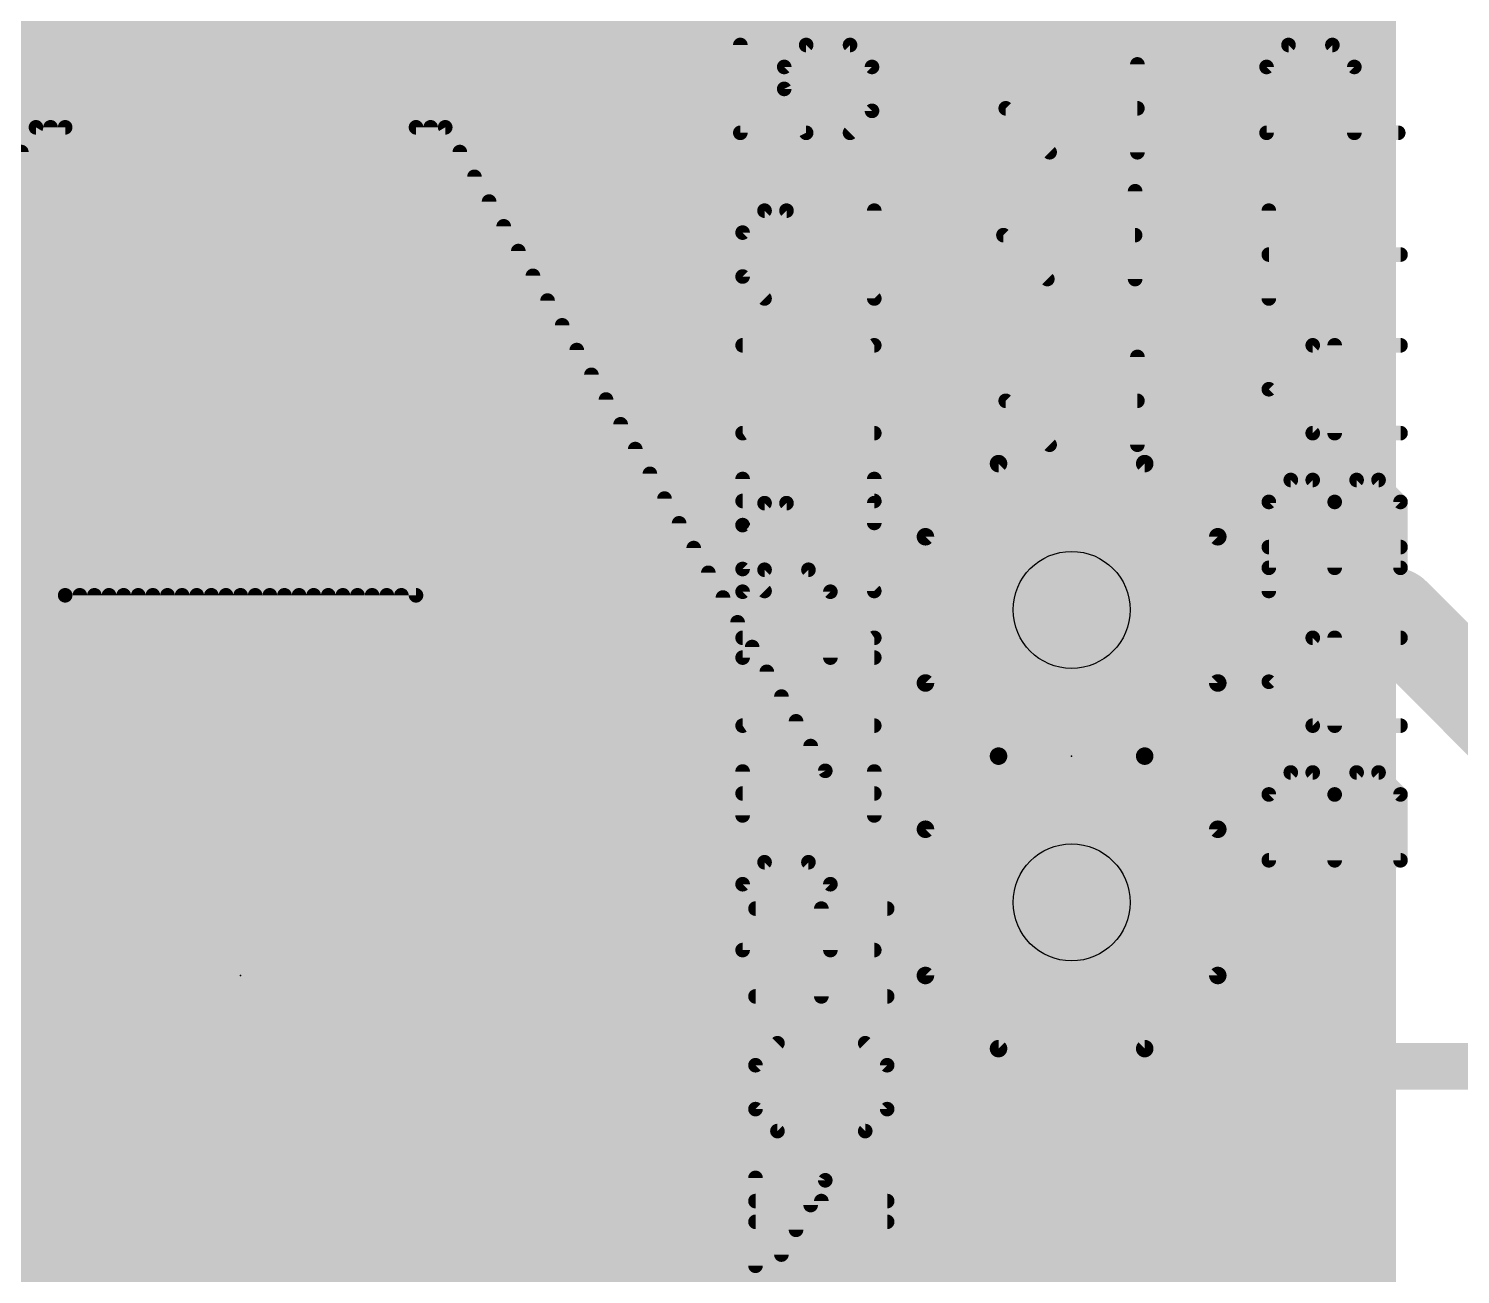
# Model space of a CAD drawing. Extents: x -0.24 to 4.18, y -0.6 to 2.96.
# Drawn here: x 0.7323 to 1.2221, y 0.6449 to 1.0707 of the extents above; entities that cross this region are included whole.
import ezdxf

# ---------------------------------------------------------------- set-up
doc = ezdxf.new("R2010")
doc.units = 0
for name, color, linetype in [('1', 22, 'CONTINUOUS'), ('16', 175, 'CONTINUOUS'), ('17', 82, 'CONTINUOUS'), ('207', 250, 'CONTINUOUS'), ('21', 253, 'CONTINUOUS'), ('23', 7, 'CONTINUOUS'), ('25', 253, 'CONTINUOUS'), ('27', 253, 'CONTINUOUS'), ('29', 253, 'CONTINUOUS'), ('30', 253, 'CONTINUOUS'), ('31', 253, 'CONTINUOUS'), ('44', 253, 'CONTINUOUS'), ('51', 253, 'CONTINUOUS')]:
    doc.layers.add(name, color=color, linetype=linetype)

# ---------------------------------------------------------------- blocks, each defined once
blk = doc.blocks.new('RECT')
blk.add_solid([(-0.5, -0.5), (0.5, -0.5), (-0.5, 0.5), (0.5, 0.5)])
blk = doc.blocks.new('LONGP100')
at = {"const_width": 1}
blk.add_lwpolyline([(-0.5, 0), (0.5, 0)], dxfattribs=at)
at = {"const_width": 0.5}
for points in [[(-0.5, 0.25, 1), (-0.5, -0.25)], [(0.5, -0.25, 1), (0.5, 0.25)]]:
    blk.add_lwpolyline(points, format="xyb", dxfattribs=at)

msp = doc.modelspace()

# ---------------------------------------------------------------- linework, layer by layer
at = {"layer": '1', "const_width": 0.032}
for points in [[(0.86062, 1.24141), (0.86062, 1.04813)], [(0.86062, 1.04813), (0.80483, 0.95951)], [(1.09065, 0.87047), (1.08909, 0.87203)], [(1.19913, 0.87047), (1.09065, 0.87047)], [(1.2465, 0.8231), (1.19913, 0.87047)]]:
    msp.add_lwpolyline(points, dxfattribs=at)
at = {"layer": '1', "const_width": 0.016}
for points in [[(0.86739, 1.043868, 1), (0.85385, 1.052392)], [(0.85262, 1.04813, 1), (0.86862, 1.04813)], [(0.79806, 0.963772, 1), (0.8116, 0.955248)], [(1.094747, 0.877687, 1), (1.083433, 0.866373)], [(1.09065, 0.87847, 1), (1.09065, 0.86247)], [(1.204787, 0.876127, 1), (1.193473, 0.864813)], [(1.19913, 0.86247, 1), (1.19913, 0.87847)], [(1.084993, 0.864813, 1), (1.096307, 0.876127)]]:
    msp.add_lwpolyline(points, format="xyb", dxfattribs=at)
at = {"layer": '16', "const_width": 0.016}
for points in [[(0.71375, 1.06761), (0.78057, 1.13443)], [(1.04297, 0.87203), (0.78057, 1.13443)], [(1.08909, 0.87203), (1.04297, 0.87203)], [(1.08909, 0.77203), (0.62818, 0.77203)], [(3.01595, 0.71595), (0.36482, 0.71595)]]:
    msp.add_lwpolyline(points, dxfattribs=at)
at = {"layer": '16', "const_width": 0.008}
for points in [[(1.04297, 0.87603, 1), (1.04297, 0.86803)], [(1.040141, 0.869202, 1), (1.045798, 0.874859)], [(1.08909, 0.86803, 1), (1.08909, 0.87603)], [(1.08909, 0.76803, 1), (1.08909, 0.77603)]]:
    msp.add_lwpolyline(points, format="xyb", dxfattribs=at)
at = {"layer": '21'}
for points, const_width in [([(1.11159, 1.028491), (1.11159, 1.058516)], 0.005), ([(1.081564, 1.028491), (1.066552, 1.043504)], 0.005), ([(1.066552, 1.043504), (1.11159, 1.043504)], 0.005), ([(0.73483, 1.03701), (0.60483, 0.81701)], 0.005), ([(0.74483, 1.03701), (0.73483, 1.03701)], 0.005), ([(0.73483, 1.03701), (0.73483, 0.45701)], 0.005), ([(0.73983, 1.03701), (0.73983, 0.45701)], 0.005), ([(0.74483, 0.87701), (0.74483, 1.03701)], 0.005), ([(0.87483, 1.03701), (0.86483, 1.03701)], 0.005), ([(0.86483, 1.03701), (0.86483, 0.87701)], 0.005), ([(0.86483, 1.03701), (0.86483, 0.45701)], 0.005), ([(0.86983, 1.03701), (0.86983, 0.45701)], 0.005), ([(1.00483, 0.81701), (0.87483, 1.03701)], 0.005), ([(0.87483, 1.03701), (0.87483, 0.45701)], 0.005), ([(0.72983, 1.028548), (0.72983, 0.465472)], 0.005), ([(0.87983, 1.028548), (0.87983, 0.465471)], 0.005), ([(0.88483, 1.020087), (0.88483, 0.473933)], 0.005), ([(0.88983, 1.011625), (0.88983, 0.482395)], 0.005), ([(1.11081, 0.98513), (1.11081, 1.015156)], 0.005), ([(0.89483, 1.003164), (0.89483, 0.490856)], 0.005), ([(1.080784, 0.98513), (1.065771, 1.000143)], 0.005), ([(1.065771, 1.000143), (1.11081, 1.000143)], 0.005), ([(0.89983, 0.994702), (0.89983, 0.499318)], 0.005), ([(0.90483, 0.986241), (0.90483, 0.507779)], 0.005), ([(0.90983, 0.977779), (0.90983, 0.516241)], 0.005), ([(0.91483, 0.969318), (0.91483, 0.524702)], 0.005), ([(0.91983, 0.960856), (0.91983, 0.533164)], 0.005), ([(1.11159, 0.928491), (1.11159, 0.958516)], 0.005), ([(0.92483, 0.952395), (0.92483, 0.541625)], 0.005), ([(0.92983, 0.943933), (0.92983, 0.550087)], 0.005), ([(1.081564, 0.928491), (1.066552, 0.943504)], 0.005), ([(1.066552, 0.943504), (1.11159, 0.943504)], 0.005), ([(0.93483, 0.935471), (0.93483, 0.558548)], 0.005), ([(0.93983, 0.92701), (0.93983, 0.56701)], 0.005), ([(0.94483, 0.918548), (0.94483, 0.575471)], 0.005), ([(1.03909, 0.89703), (1.06409, 0.92203)], 0.006), ([(1.11409, 0.92203), (1.06409, 0.92203)], 0.006), ([(1.11409, 0.92203), (1.13909, 0.89703)], 0.006), ([(0.94983, 0.910087), (0.94983, 0.583933)], 0.005), ([(0.95483, 0.901625), (0.95483, 0.592395)], 0.005), ([(1.03909, 0.84703), (1.03909, 0.89703)], 0.006), ([(1.13909, 0.89703), (1.13909, 0.84703)], 0.006), ([(0.95983, 0.893164), (0.95983, 0.600856)], 0.005), ([(0.96483, 0.884702), (0.96483, 0.609318)], 0.005), ([(0.86483, 0.87701), (0.74483, 0.87701)], 0.005), ([(0.74483, 0.87701), (0.74483, 0.61701)], 0.005), ([(0.74983, 0.87701), (0.74983, 0.61701)], 0.005), ([(0.75483, 0.87701), (0.75483, 0.61701)], 0.005), ([(0.75983, 0.87701), (0.75983, 0.61701)], 0.005), ([(0.76483, 0.87701), (0.76483, 0.61701)], 0.005), ([(0.76983, 0.87701), (0.76983, 0.61701)], 0.005), ([(0.77483, 0.87701), (0.77483, 0.61701)], 0.005), ([(0.77983, 0.87701), (0.77983, 0.61701)], 0.005), ([(0.78483, 0.87701), (0.78483, 0.61701)], 0.005), ([(0.78983, 0.87701), (0.78983, 0.61701)], 0.005), ([(0.79483, 0.87701), (0.79483, 0.61701)], 0.005), ([(0.79983, 0.87701), (0.79983, 0.61701)], 0.005), ([(0.80483, 0.87701), (0.80483, 0.61701)], 0.005), ([(0.80983, 0.87701), (0.80983, 0.61701)], 0.005), ([(0.81483, 0.87701), (0.81483, 0.61701)], 0.005), ([(0.81983, 0.87701), (0.81983, 0.61701)], 0.005), ([(0.82483, 0.87701), (0.82483, 0.61701)], 0.005), ([(0.82983, 0.87701), (0.82983, 0.61701)], 0.005), ([(0.83483, 0.87701), (0.83483, 0.61701)], 0.005), ([(0.83983, 0.87701), (0.83983, 0.61701)], 0.005), ([(0.84483, 0.87701), (0.84483, 0.61701)], 0.005), ([(0.84983, 0.87701), (0.84983, 0.61701)], 0.005), ([(0.85483, 0.87701), (0.85483, 0.61701)], 0.005), ([(0.85983, 0.87701), (0.85983, 0.61701)], 0.005), ([(0.96983, 0.876241), (0.96983, 0.617779)], 0.005), ([(0.97483, 0.867779), (0.97483, 0.626241)], 0.005), ([(0.97983, 0.859318), (0.97983, 0.634702)], 0.005), ([(0.98483, 0.850856), (0.98483, 0.643164)], 0.005), ([(1.06409, 0.82203), (1.03909, 0.84703)], 0.006), ([(1.13909, 0.84703), (1.11409, 0.82203)], 0.006), ([(0.98983, 0.842395), (0.98983, 0.651625)], 0.005), ([(0.99483, 0.833933), (0.99483, 0.660087)], 0.005), ([(0.99983, 0.825471), (0.99983, 0.668548)], 0.005), ([(1.03909, 0.79703), (1.06409, 0.82203)], 0.006), ([(1.11409, 0.82203), (1.06409, 0.82203)], 0.006), ([(1.11409, 0.82203), (1.06409, 0.82203)], 0.006), ([(1.11409, 0.82203), (1.13909, 0.79703)], 0.006), ([(1.00483, 0.67701), (1.00483, 0.81701)], 0.005), ([(1.03909, 0.74703), (1.03909, 0.79703)], 0.006), ([(1.13909, 0.79703), (1.13909, 0.74703)], 0.006), ([(1.06409, 0.72203), (1.03909, 0.74703)], 0.006), ([(1.13909, 0.74703), (1.11409, 0.72203)], 0.006), ([(1.11409, 0.72203), (1.06409, 0.72203)], 0.006), ([(0.87483, 0.45701), (1.00483, 0.67701)], 0.005)]:
    msp.add_lwpolyline(points, dxfattribs=dict(at, const_width=const_width))
for points, const_width in [([(1.11284, 1.058516, 1), (1.11034, 1.058516)], 0.0025), ([(1.067435, 1.044388, 1), (1.065668, 1.04262)], 0.0025), ([(1.066552, 1.044754, 1), (1.066552, 1.042254)], 0.0025), ([(1.11159, 1.042254, 1), (1.11159, 1.044754)], 0.0025), ([(0.73483, 1.03826, 1), (0.73483, 1.03576)], 0.0025), ([(0.73608, 1.03701, 1), (0.73358, 1.03701)], 0.0025), ([(0.735906, 1.036374, 1), (0.733754, 1.037646)], 0.0025), ([(0.74108, 1.03701, 1), (0.73858, 1.03701)], 0.0025), ([(0.74608, 1.03701, 1), (0.74358, 1.03701)], 0.0025), ([(0.74483, 1.03576, 1), (0.74483, 1.03826)], 0.0025), ([(0.86483, 1.03826, 1), (0.86483, 1.03576)], 0.0025), ([(0.86608, 1.03701, 1), (0.86358, 1.03701)], 0.0025), ([(0.86608, 1.03701, 1), (0.86358, 1.03701)], 0.0025), ([(0.87108, 1.03701, 1), (0.86858, 1.03701)], 0.0025), ([(0.875906, 1.037646, 1), (0.873754, 1.036374)], 0.0025), ([(0.87608, 1.03701, 1), (0.87358, 1.03701)], 0.0025), ([(0.87483, 1.03576, 1), (0.87483, 1.03826)], 0.0025), ([(0.73108, 1.028548, 1), (0.72858, 1.028548)], 0.0025), ([(0.88108, 1.028548, 1), (0.87858, 1.028548)], 0.0025), ([(1.08068, 1.027607, 1), (1.082448, 1.029375)], 0.0025), ([(1.11034, 1.028491, 1), (1.11284, 1.028491)], 0.0025), ([(0.88608, 1.020087, 1), (0.88358, 1.020087)], 0.0025), ([(0.89108, 1.011625, 1), (0.88858, 1.011625)], 0.0025), ([(1.11206, 1.015156, 1), (1.10956, 1.015156)], 0.0025), ([(0.89608, 1.003164, 1), (0.89358, 1.003164)], 0.0025), ([(1.066655, 1.001027, 1), (1.064887, 0.999259)], 0.0025), ([(1.065771, 1.001393, 1), (1.065771, 0.998893)], 0.0025), ([(1.11081, 0.998893, 1), (1.11081, 1.001393)], 0.0025), ([(0.90108, 0.994702, 1), (0.89858, 0.994702)], 0.0025), ([(0.90608, 0.986241, 1), (0.90358, 0.986241)], 0.0025), ([(1.0799, 0.984246, 1), (1.081668, 0.986014)], 0.0025), ([(1.10956, 0.98513, 1), (1.11206, 0.98513)], 0.0025), ([(0.91108, 0.977779, 1), (0.90858, 0.977779)], 0.0025), ([(0.91608, 0.969318, 1), (0.91358, 0.969318)], 0.0025), ([(0.92108, 0.960856, 1), (0.91858, 0.960856)], 0.0025), ([(1.11284, 0.958516, 1), (1.11034, 0.958516)], 0.0025), ([(0.92608, 0.952395, 1), (0.92358, 0.952395)], 0.0025), ([(0.93108, 0.943933, 1), (0.92858, 0.943933)], 0.0025), ([(1.067435, 0.944388, 1), (1.065668, 0.94262)], 0.0025), ([(1.066552, 0.944754, 1), (1.066552, 0.942254)], 0.0025), ([(1.11159, 0.942254, 1), (1.11159, 0.944754)], 0.0025), ([(0.93608, 0.935471, 1), (0.93358, 0.935471)], 0.0025), ([(1.08068, 0.927607, 1), (1.082448, 0.929375)], 0.0025), ([(0.94108, 0.92701, 1), (0.93858, 0.92701)], 0.0025), ([(1.11034, 0.928491, 1), (1.11284, 0.928491)], 0.0025), ([(0.94608, 0.918548, 1), (0.94358, 0.918548)], 0.0025), ([(1.06409, 0.92353, 1), (1.06409, 0.92053)], 0.003), ([(1.065151, 0.920969, 1), (1.063029, 0.923091)], 0.003), ([(1.115151, 0.923091, 1), (1.113029, 0.920969)], 0.003), ([(1.11409, 0.92053, 1), (1.11409, 0.92353)], 0.003), ([(0.95108, 0.910087, 1), (0.94858, 0.910087)], 0.0025), ([(0.95608, 0.901625, 1), (0.95358, 0.901625)], 0.0025), ([(1.04059, 0.89703, 1), (1.03759, 0.89703)], 0.003), ([(1.038029, 0.898091, 1), (1.040151, 0.895969)], 0.003), ([(1.14059, 0.89703, 1), (1.13759, 0.89703)], 0.003), ([(1.138029, 0.895969, 1), (1.140151, 0.898091)], 0.003), ([(0.96108, 0.893164, 1), (0.95858, 0.893164)], 0.0025), ([(0.96608, 0.884702, 1), (0.96358, 0.884702)], 0.0025), ([(0.74483, 0.87826, 1), (0.74483, 0.87576)], 0.0025), ([(0.74608, 0.87701, 1), (0.74358, 0.87701)], 0.0025), ([(0.74358, 0.87701, 1), (0.74608, 0.87701)], 0.0025), ([(0.75108, 0.87701, 1), (0.74858, 0.87701)], 0.0025), ([(0.75608, 0.87701, 1), (0.75358, 0.87701)], 0.0025), ([(0.76108, 0.87701, 1), (0.75858, 0.87701)], 0.0025), ([(0.76608, 0.87701, 1), (0.76358, 0.87701)], 0.0025), ([(0.77108, 0.87701, 1), (0.76858, 0.87701)], 0.0025), ([(0.77608, 0.87701, 1), (0.77358, 0.87701)], 0.0025), ([(0.78108, 0.87701, 1), (0.77858, 0.87701)], 0.0025), ([(0.78608, 0.87701, 1), (0.78358, 0.87701)], 0.0025), ([(0.79108, 0.87701, 1), (0.78858, 0.87701)], 0.0025), ([(0.79608, 0.87701, 1), (0.79358, 0.87701)], 0.0025), ([(0.80108, 0.87701, 1), (0.79858, 0.87701)], 0.0025), ([(0.80608, 0.87701, 1), (0.80358, 0.87701)], 0.0025), ([(0.81108, 0.87701, 1), (0.80858, 0.87701)], 0.0025), ([(0.81608, 0.87701, 1), (0.81358, 0.87701)], 0.0025), ([(0.82108, 0.87701, 1), (0.81858, 0.87701)], 0.0025), ([(0.82608, 0.87701, 1), (0.82358, 0.87701)], 0.0025), ([(0.83108, 0.87701, 1), (0.82858, 0.87701)], 0.0025), ([(0.83608, 0.87701, 1), (0.83358, 0.87701)], 0.0025), ([(0.84108, 0.87701, 1), (0.83858, 0.87701)], 0.0025), ([(0.84608, 0.87701, 1), (0.84358, 0.87701)], 0.0025), ([(0.85108, 0.87701, 1), (0.84858, 0.87701)], 0.0025), ([(0.85608, 0.87701, 1), (0.85358, 0.87701)], 0.0025), ([(0.86108, 0.87701, 1), (0.85858, 0.87701)], 0.0025), ([(0.86358, 0.87701, 1), (0.86608, 0.87701)], 0.0025), ([(0.86483, 0.87576, 1), (0.86483, 0.87826)], 0.0025), ([(0.97108, 0.876241, 1), (0.96858, 0.876241)], 0.0025), ([(0.97608, 0.867779, 1), (0.97358, 0.867779)], 0.0025), ([(0.98108, 0.859318, 1), (0.97858, 0.859318)], 0.0025), ([(0.98608, 0.850856, 1), (0.98358, 0.850856)], 0.0025), ([(1.040151, 0.848091, 1), (1.038029, 0.845969)], 0.003), ([(1.03759, 0.84703, 1), (1.04059, 0.84703)], 0.003), ([(1.13759, 0.84703, 1), (1.14059, 0.84703)], 0.003), ([(1.140151, 0.845969, 1), (1.138029, 0.848091)], 0.003), ([(0.99108, 0.842395, 1), (0.98858, 0.842395)], 0.0025), ([(0.99608, 0.833933, 1), (0.99358, 0.833933)], 0.0025), ([(1.00108, 0.825471, 1), (0.99858, 0.825471)], 0.0025), ([(1.06409, 0.82353, 1), (1.06409, 0.82053)], 0.003), ([(1.06409, 0.82353, 1), (1.06409, 0.82053)], 0.003), ([(1.065151, 0.820969, 1), (1.063029, 0.823091)], 0.003), ([(1.063029, 0.820969, 1), (1.065151, 0.823091)], 0.003), ([(1.115151, 0.823091, 1), (1.113029, 0.820969)], 0.003), ([(1.113029, 0.823091, 1), (1.115151, 0.820969)], 0.003), ([(1.11409, 0.82053, 1), (1.11409, 0.82353)], 0.003), ([(1.11409, 0.82053, 1), (1.11409, 0.82353)], 0.003), ([(1.00608, 0.81701, 1), (1.00358, 0.81701)], 0.0025), ([(1.003754, 0.816374, 1), (1.005906, 0.817646)], 0.0025), ([(1.04059, 0.79703, 1), (1.03759, 0.79703)], 0.003), ([(1.038029, 0.798091, 1), (1.040151, 0.795969)], 0.003), ([(1.14059, 0.79703, 1), (1.13759, 0.79703)], 0.003), ([(1.138029, 0.795969, 1), (1.140151, 0.798091)], 0.003), ([(1.040151, 0.748091, 1), (1.038029, 0.745969)], 0.003), ([(1.140151, 0.745969, 1), (1.138029, 0.748091)], 0.003), ([(1.03759, 0.74703, 1), (1.04059, 0.74703)], 0.003), ([(1.13759, 0.74703, 1), (1.14059, 0.74703)], 0.003), ([(1.06409, 0.72353, 1), (1.06409, 0.72053)], 0.003), ([(1.11409, 0.72053, 1), (1.11409, 0.72353)], 0.003), ([(1.063029, 0.720969, 1), (1.065151, 0.723091)], 0.003), ([(1.113029, 0.723091, 1), (1.115151, 0.720969)], 0.003), ([(1.00358, 0.67701, 1), (1.00608, 0.67701)], 0.0025), ([(1.005906, 0.676374, 1), (1.003754, 0.677646)], 0.0025), ([(0.99858, 0.668548, 1), (1.00108, 0.668548)], 0.0025), ([(0.99358, 0.660087, 1), (0.99608, 0.660087)], 0.0025), ([(0.98858, 0.651625, 1), (0.99108, 0.651625)], 0.0025)]:
    msp.add_lwpolyline(points, format="xyb", dxfattribs=dict(at, const_width=const_width))
at = {"layer": '23'}
for p in [(1.08909, 0.82203), (0.80483, 0.74701)]:
    msp.add_point(p, dxfattribs=at)
at = {"layer": '25'}
for points, const_width in [([(0.975771, 1.065156), (0.975771, 1.03513)], 0.005), ([(0.990784, 1.057649), (0.99829, 1.065156)], 0.005), ([(0.99829, 1.065156), (1.013303, 1.065156)], 0.005), ([(1.013303, 1.065156), (1.02081, 1.057649)], 0.005), ([(0.990784, 1.050143), (0.990784, 1.057649)], 0.005), ([(1.02081, 1.057649), (1.02081, 1.042636)], 0.005), ([(0.99829, 1.03513), (0.990784, 1.050143)], 0.005), ([(1.02081, 1.042636), (1.013303, 1.03513)], 0.005), ([(0.975771, 1.03513), (0.99829, 1.03513)], 0.005), ([(1.156552, 0.978491), (1.156552, 1.008516)], 0.005), ([(1.20159, 0.993503), (1.156552, 0.993503)], 0.005), ([(1.156552, 0.947464), (1.171564, 0.962477)], 0.005), ([(1.171564, 0.962477), (1.20159, 0.962477)], 0.005), ([(1.179071, 0.932451), (1.179071, 0.962477)], 0.005), ([(1.171564, 0.932451), (1.156552, 0.947464)], 0.005), ([(1.20159, 0.932451), (1.171564, 0.932451)], 0.005), ([(0.965893, 0.92301), (0.89183, 0.92301)], 0.008), ([(0.89183, 0.92301), (0.89183, 0.873634)], 0.008), ([(1.156552, 0.908931), (1.164058, 0.916438)], 0.005), ([(1.164058, 0.916438), (1.171564, 0.916438)], 0.005), ([(1.171564, 0.916438), (1.179071, 0.908931)], 0.005), ([(1.179071, 0.908931), (1.186577, 0.916438)], 0.005), ([(1.186577, 0.916438), (1.194084, 0.916438)], 0.005), ([(1.194084, 0.916438), (1.20159, 0.908931)], 0.005), ([(1.156552, 0.886412), (1.156552, 0.908931)], 0.005), ([(1.156552, 0.878491), (1.156552, 0.908516)], 0.005), ([(1.179071, 0.886412), (1.179071, 0.908931)], 0.005), ([(1.20159, 0.908931), (1.20159, 0.886412)], 0.005), ([(1.20159, 0.893503), (1.156552, 0.893503)], 0.005), ([(1.20159, 0.886412), (1.156552, 0.886412)], 0.005), ([(1.156552, 0.847464), (1.171564, 0.862477)], 0.005), ([(1.171564, 0.862477), (1.20159, 0.862477)], 0.005), ([(1.179071, 0.832451), (1.179071, 0.862477)], 0.005), ([(0.89183, 0.847506), (0.89183, 0.79813)], 0.008), ([(0.941205, 0.847506), (0.965893, 0.822818)], 0.008), ([(1.171564, 0.832451), (1.156552, 0.847464)], 0.005), ([(1.20159, 0.832451), (1.171564, 0.832451)], 0.005), ([(0.965893, 0.822818), (0.89183, 0.822818)], 0.008), ([(1.156552, 0.808931), (1.164058, 0.816438)], 0.005), ([(1.164058, 0.816438), (1.171564, 0.816438)], 0.005), ([(1.171564, 0.816438), (1.179071, 0.808931)], 0.005), ([(1.179071, 0.808931), (1.186577, 0.816438)], 0.005), ([(1.186577, 0.816438), (1.194084, 0.816438)], 0.005), ([(1.194084, 0.816438), (1.20159, 0.808931)], 0.005), ([(1.156552, 0.786412), (1.156552, 0.808931)], 0.005), ([(1.179071, 0.786412), (1.179071, 0.808931)], 0.005), ([(1.20159, 0.808931), (1.20159, 0.786412)], 0.005), ([(1.20159, 0.786412), (1.156552, 0.786412)], 0.005), ([(0.980961, 0.769904), (1.026, 0.769904)], 0.005), ([(1.003481, 0.739878), (1.003481, 0.769904)], 0.005), ([(1.026, 0.739878), (0.980961, 0.739878)], 0.005), ([(0.988468, 0.723865), (0.980961, 0.716358)], 0.005), ([(1.026, 0.716358), (1.018493, 0.723865)], 0.005), ([(0.980961, 0.716358), (0.980961, 0.701345)], 0.005), ([(1.026, 0.701345), (1.026, 0.716358)], 0.005), ([(0.980961, 0.701345), (0.988468, 0.693839)], 0.005), ([(1.018493, 0.693839), (1.026, 0.701345)], 0.005), ([(0.988468, 0.693839), (1.018493, 0.693839)], 0.005), ([(0.980961, 0.6478), (0.980961, 0.677825)], 0.005), ([(0.980961, 0.669904), (1.026, 0.669904)], 0.005), ([(1.003481, 0.639878), (1.003481, 0.669904)], 0.005), ([(1.026, 0.662813), (0.980961, 0.662813)], 0.005)]:
    msp.add_lwpolyline(points, dxfattribs=dict(at, const_width=const_width))
for points, const_width in [([(0.977021, 1.065156, 1), (0.974521, 1.065156)], 0.0025), ([(0.99829, 1.066406, 1), (0.99829, 1.063906)], 0.0025), ([(0.999174, 1.064272, 1), (0.997406, 1.066039)], 0.0025), ([(1.014187, 1.066039, 1), (1.012419, 1.064272)], 0.0025), ([(1.013303, 1.063906, 1), (1.013303, 1.066406)], 0.0025), ([(0.992034, 1.057649, 1), (0.989534, 1.057649)], 0.0025), ([(0.9899, 1.058533, 1), (0.991668, 1.056765)], 0.0025), ([(1.02206, 1.057649, 1), (1.01956, 1.057649)], 0.0025), ([(1.019926, 1.056765, 1), (1.021693, 1.058533)], 0.0025), ([(0.991902, 1.050702, 1), (0.989666, 1.049584)], 0.0025), ([(0.989534, 1.050143, 1), (0.992034, 1.050143)], 0.0025), ([(1.01956, 1.042636, 1), (1.02206, 1.042636)], 0.0025), ([(1.021693, 1.041752, 1), (1.019926, 1.04352)], 0.0025), ([(0.975771, 1.03638, 1), (0.975771, 1.03388)], 0.0025), ([(0.974521, 1.03513, 1), (0.977021, 1.03513)], 0.0025), ([(0.997172, 1.034571, 1), (0.999408, 1.035689)], 0.0025), ([(0.99829, 1.03388, 1), (0.99829, 1.03638)], 0.0025), ([(1.012419, 1.036014, 1), (1.014187, 1.034246)], 0.0025), ([(1.157802, 1.008516, 1), (1.155302, 1.008516)], 0.0025), ([(1.156552, 0.994753, 1), (1.156552, 0.992253)], 0.0025), ([(1.20159, 0.992253, 1), (1.20159, 0.994753)], 0.0025), ([(1.155302, 0.978491, 1), (1.157802, 0.978491)], 0.0025), ([(1.171564, 0.963727, 1), (1.171564, 0.961227)], 0.0025), ([(1.172448, 0.961593, 1), (1.17068, 0.963361)], 0.0025), ([(1.180321, 0.962477, 1), (1.177821, 0.962477)], 0.0025), ([(1.20159, 0.961227, 1), (1.20159, 0.963727)], 0.0025), ([(1.157435, 0.948348, 1), (1.155668, 0.94658)], 0.0025), ([(1.155668, 0.948348, 1), (1.157435, 0.94658)], 0.0025), ([(1.171564, 0.933701, 1), (1.171564, 0.931201)], 0.0025), ([(1.17068, 0.931568, 1), (1.172448, 0.933335)], 0.0025), ([(1.177821, 0.932451, 1), (1.180321, 0.932451)], 0.0025), ([(1.20159, 0.931201, 1), (1.20159, 0.933701)], 0.0025), ([(0.89183, 0.92501, 1), (0.89183, 0.92101)], 0.004), ([(0.89383, 0.92301, 1), (0.88983, 0.92301)], 0.004), ([(0.965893, 0.92101, 1), (0.965893, 0.92501)], 0.004), ([(1.164058, 0.917688, 1), (1.164058, 0.915188)], 0.0025), ([(1.164942, 0.915554, 1), (1.163174, 0.917322)], 0.0025), ([(1.172448, 0.917322, 1), (1.17068, 0.915554)], 0.0025), ([(1.171564, 0.915188, 1), (1.171564, 0.917688)], 0.0025), ([(1.186577, 0.917688, 1), (1.186577, 0.915188)], 0.0025), ([(1.187461, 0.915554, 1), (1.185693, 0.917322)], 0.0025), ([(1.194967, 0.917322, 1), (1.1932, 0.915554)], 0.0025), ([(1.194084, 0.915188, 1), (1.194084, 0.917688)], 0.0025), ([(1.157802, 0.908931, 1), (1.155302, 0.908931)], 0.0025), ([(1.155668, 0.909815, 1), (1.157435, 0.908047)], 0.0025), ([(1.157802, 0.908516, 1), (1.155302, 0.908516)], 0.0025), ([(1.180321, 0.908931, 1), (1.177821, 0.908931)], 0.0025), ([(1.178187, 0.909815, 1), (1.179955, 0.908047)], 0.0025), ([(1.178187, 0.908047, 1), (1.179955, 0.909815)], 0.0025), ([(1.20284, 0.908931, 1), (1.20034, 0.908931)], 0.0025), ([(1.200706, 0.908047, 1), (1.202474, 0.909815)], 0.0025), ([(1.156552, 0.894753, 1), (1.156552, 0.892253)], 0.0025), ([(1.20159, 0.892253, 1), (1.20159, 0.894753)], 0.0025), ([(1.156552, 0.887662, 1), (1.156552, 0.885162)], 0.0025), ([(1.155302, 0.886412, 1), (1.157802, 0.886412)], 0.0025), ([(1.177821, 0.886412, 1), (1.180321, 0.886412)], 0.0025), ([(1.20034, 0.886412, 1), (1.20284, 0.886412)], 0.0025), ([(1.20159, 0.885162, 1), (1.20159, 0.887662)], 0.0025), ([(1.155302, 0.878491, 1), (1.157802, 0.878491)], 0.0025), ([(0.88983, 0.873634, 1), (0.89383, 0.873634)], 0.004), ([(1.171564, 0.863727, 1), (1.171564, 0.861227)], 0.0025), ([(1.172448, 0.861593, 1), (1.17068, 0.863361)], 0.0025), ([(1.180321, 0.862477, 1), (1.177821, 0.862477)], 0.0025), ([(1.20159, 0.861227, 1), (1.20159, 0.863727)], 0.0025), ([(0.89383, 0.847506, 1), (0.88983, 0.847506)], 0.004), ([(0.94262, 0.84892, 1), (0.939791, 0.846091)], 0.004), ([(1.157435, 0.848348, 1), (1.155668, 0.84658)], 0.0025), ([(1.155668, 0.848348, 1), (1.157435, 0.84658)], 0.0025), ([(1.171564, 0.833701, 1), (1.171564, 0.831201)], 0.0025), ([(1.17068, 0.831568, 1), (1.172448, 0.833335)], 0.0025), ([(1.177821, 0.832451, 1), (1.180321, 0.832451)], 0.0025), ([(1.20159, 0.831201, 1), (1.20159, 0.833701)], 0.0025), ([(0.89183, 0.824818, 1), (0.89183, 0.820818)], 0.004), ([(0.964479, 0.821404, 1), (0.967307, 0.824232)], 0.004), ([(0.965893, 0.820818, 1), (0.965893, 0.824818)], 0.004), ([(1.164058, 0.817688, 1), (1.164058, 0.815188)], 0.0025), ([(1.164942, 0.815554, 1), (1.163174, 0.817322)], 0.0025), ([(1.172448, 0.817322, 1), (1.17068, 0.815554)], 0.0025), ([(1.171564, 0.815188, 1), (1.171564, 0.817688)], 0.0025), ([(1.186577, 0.817688, 1), (1.186577, 0.815188)], 0.0025), ([(1.187461, 0.815554, 1), (1.185693, 0.817322)], 0.0025), ([(1.194967, 0.817322, 1), (1.1932, 0.815554)], 0.0025), ([(1.194084, 0.815188, 1), (1.194084, 0.817688)], 0.0025), ([(1.157802, 0.808931, 1), (1.155302, 0.808931)], 0.0025), ([(1.155668, 0.809815, 1), (1.157435, 0.808047)], 0.0025), ([(1.180321, 0.808931, 1), (1.177821, 0.808931)], 0.0025), ([(1.178187, 0.809815, 1), (1.179955, 0.808047)], 0.0025), ([(1.178187, 0.808047, 1), (1.179955, 0.809815)], 0.0025), ([(1.20284, 0.808931, 1), (1.20034, 0.808931)], 0.0025), ([(1.200706, 0.808047, 1), (1.202474, 0.809815)], 0.0025), ([(0.88983, 0.79813, 1), (0.89383, 0.79813)], 0.004), ([(1.156552, 0.787662, 1), (1.156552, 0.785162)], 0.0025), ([(1.20159, 0.785162, 1), (1.20159, 0.787662)], 0.0025), ([(1.155302, 0.786412, 1), (1.157802, 0.786412)], 0.0025), ([(1.177821, 0.786412, 1), (1.180321, 0.786412)], 0.0025), ([(1.20034, 0.786412, 1), (1.20284, 0.786412)], 0.0025), ([(0.980961, 0.771154, 1), (0.980961, 0.768654)], 0.0025), ([(1.004731, 0.769904, 1), (1.002231, 0.769904)], 0.0025), ([(1.026, 0.768654, 1), (1.026, 0.771154)], 0.0025), ([(0.980961, 0.741128, 1), (0.980961, 0.738628)], 0.0025), ([(1.002231, 0.739878, 1), (1.004731, 0.739878)], 0.0025), ([(1.026, 0.738628, 1), (1.026, 0.741128)], 0.0025), ([(0.989352, 0.722981, 1), (0.987584, 0.724748)], 0.0025), ([(1.019377, 0.724748, 1), (1.01761, 0.722981)], 0.0025), ([(0.982211, 0.716358, 1), (0.979711, 0.716358)], 0.0025), ([(0.980078, 0.717242, 1), (0.981845, 0.715474)], 0.0025), ([(1.02725, 0.716358, 1), (1.02475, 0.716358)], 0.0025), ([(1.025116, 0.715474, 1), (1.026884, 0.717242)], 0.0025), ([(0.979711, 0.701345, 1), (0.982211, 0.701345)], 0.0025), ([(0.981845, 0.702229, 1), (0.980078, 0.700461)], 0.0025), ([(1.02475, 0.701345, 1), (1.02725, 0.701345)], 0.0025), ([(1.026884, 0.700461, 1), (1.025116, 0.702229)], 0.0025), ([(0.988468, 0.695089, 1), (0.988468, 0.692589)], 0.0025), ([(0.987584, 0.692955, 1), (0.989352, 0.694723)], 0.0025), ([(1.01761, 0.694723, 1), (1.019377, 0.692955)], 0.0025), ([(1.018493, 0.692589, 1), (1.018493, 0.695089)], 0.0025), ([(0.982211, 0.677825, 1), (0.979711, 0.677825)], 0.0025), ([(0.980961, 0.671154, 1), (0.980961, 0.668654)], 0.0025), ([(1.004731, 0.669904, 1), (1.002231, 0.669904)], 0.0025), ([(1.026, 0.668654, 1), (1.026, 0.671154)], 0.0025), ([(0.980961, 0.664062, 1), (0.980961, 0.661563)], 0.0025), ([(1.026, 0.661563, 1), (1.026, 0.664062)], 0.0025), ([(0.979711, 0.6478, 1), (0.982211, 0.6478)], 0.0025)]:
    msp.add_lwpolyline(points, format="xyb", dxfattribs=dict(at, const_width=const_width))
at = {"layer": '27', "const_width": 0.005}
for points in [[(1.155771, 1.057649), (1.163278, 1.065156)], [(1.163278, 1.065156), (1.17829, 1.065156)], [(1.17829, 1.065156), (1.185797, 1.057649)], [(1.155771, 1.03513), (1.155771, 1.057649)], [(1.185797, 1.057649), (1.185797, 1.03513)], [(1.20081, 1.03513), (1.155771, 1.03513)], [(0.984058, 1.008516), (0.976552, 1.00101)], [(0.991564, 1.008516), (0.984058, 1.008516)], [(1.02159, 0.978491), (0.991564, 1.008516)], [(1.02159, 1.008516), (1.02159, 0.978491)], [(0.976552, 1.00101), (0.976552, 0.985997)], [(0.976552, 0.985997), (0.984058, 0.978491)], [(0.976552, 0.932451), (1.02159, 0.962477)], [(1.02159, 0.962477), (0.976552, 0.962477)], [(1.02159, 0.932451), (0.976552, 0.932451)], [(0.976552, 0.901758), (0.976552, 0.916771)], [(1.02159, 0.901758), (1.02159, 0.916771)], [(1.02159, 0.909265), (0.976552, 0.909265)], [(0.984058, 0.908516), (0.976552, 0.90101)], [(0.991564, 0.908516), (0.984058, 0.908516)], [(1.02159, 0.878491), (0.991564, 0.908516)], [(1.02159, 0.908516), (1.02159, 0.878491)], [(0.976552, 0.90101), (0.976552, 0.885997)], [(0.976552, 0.885997), (0.984058, 0.878491)], [(0.976552, 0.878238), (0.984058, 0.885745)], [(0.984058, 0.885745), (0.999071, 0.885745)], [(0.999071, 0.885745), (1.006577, 0.878238)], [(0.976552, 0.855719), (0.976552, 0.878238)], [(1.006577, 0.878238), (1.006577, 0.855719)], [(0.976552, 0.832451), (1.02159, 0.862477)], [(1.02159, 0.862477), (0.976552, 0.862477)], [(1.02159, 0.855719), (0.976552, 0.855719)], [(1.02159, 0.832451), (0.976552, 0.832451)], [(0.976552, 0.801758), (0.976552, 0.816771)], [(1.02159, 0.801758), (1.02159, 0.816771)], [(1.02159, 0.809265), (0.976552, 0.809265)], [(0.976552, 0.778238), (0.984058, 0.785745)], [(0.984058, 0.785745), (0.999071, 0.785745)], [(0.999071, 0.785745), (1.006577, 0.778238)], [(0.976552, 0.755719), (0.976552, 0.778238)], [(1.006577, 0.778238), (1.006577, 0.755719)], [(1.02159, 0.755719), (0.976552, 0.755719)]]:
    msp.add_lwpolyline(points, dxfattribs=at)
at = {"layer": '27', "const_width": 0.0025}
for points in [[(1.163278, 1.066406, 1), (1.163278, 1.063906)], [(1.164161, 1.064272, 1), (1.162394, 1.066039)], [(1.179174, 1.066039, 1), (1.177406, 1.064272)], [(1.17829, 1.063906, 1), (1.17829, 1.066406)], [(1.157021, 1.057649, 1), (1.154521, 1.057649)], [(1.154887, 1.058533, 1), (1.156655, 1.056765)], [(1.187047, 1.057649, 1), (1.184547, 1.057649)], [(1.184913, 1.056765, 1), (1.186681, 1.058533)], [(1.155771, 1.03638, 1), (1.155771, 1.03388)], [(1.154521, 1.03513, 1), (1.157021, 1.03513)], [(1.184547, 1.03513, 1), (1.187047, 1.03513)], [(1.20081, 1.03388, 1), (1.20081, 1.03638)], [(0.984058, 1.009766, 1), (0.984058, 1.007266)], [(0.984942, 1.007632, 1), (0.983174, 1.0094)], [(0.992448, 1.0094, 1), (0.99068, 1.007632)], [(0.991564, 1.007266, 1), (0.991564, 1.009766)], [(1.02284, 1.008516, 1), (1.02034, 1.008516)], [(0.977802, 1.00101, 1), (0.975302, 1.00101)], [(0.975668, 1.001894, 1), (0.977435, 1.000126)], [(0.977435, 0.986881, 1), (0.975668, 0.985113)], [(0.975302, 0.985997, 1), (0.977802, 0.985997)], [(0.983174, 0.977607, 1), (0.984942, 0.979374)], [(1.02034, 0.978491, 1), (1.02284, 0.978491)], [(1.020706, 0.977607, 1), (1.022474, 0.979374)], [(0.976552, 0.963727, 1), (0.976552, 0.961227)], [(1.022283, 0.961437, 1), (1.020897, 0.963517)], [(1.02159, 0.961227, 1), (1.02159, 0.963727)], [(0.975858, 0.933491, 1), (0.977245, 0.931411)], [(0.976552, 0.933701, 1), (0.976552, 0.931201)], [(1.02159, 0.931201, 1), (1.02159, 0.933701)], [(0.977802, 0.916771, 1), (0.975302, 0.916771)], [(1.02284, 0.916771, 1), (1.02034, 0.916771)], [(0.976552, 0.910515, 1), (0.976552, 0.908015)], [(0.984058, 0.909766, 1), (0.984058, 0.907266)], [(0.984942, 0.907632, 1), (0.983174, 0.9094)], [(0.992448, 0.9094, 1), (0.99068, 0.907632)], [(0.991564, 0.907266, 1), (0.991564, 0.909766)], [(1.02284, 0.908516, 1), (1.02034, 0.908516)], [(1.02159, 0.908015, 1), (1.02159, 0.910515)], [(0.977802, 0.90101, 1), (0.975302, 0.90101)], [(0.975668, 0.901894, 1), (0.977435, 0.900126)], [(0.975302, 0.901758, 1), (0.977802, 0.901758)], [(1.02034, 0.901758, 1), (1.02284, 0.901758)], [(0.977435, 0.886881, 1), (0.975668, 0.885113)], [(0.975302, 0.885997, 1), (0.977802, 0.885997)], [(0.984058, 0.886995, 1), (0.984058, 0.884495)], [(0.984942, 0.884861, 1), (0.983174, 0.886629)], [(0.999955, 0.886629, 1), (0.998187, 0.884861)], [(0.999071, 0.884495, 1), (0.999071, 0.886995)], [(0.977802, 0.878238, 1), (0.975302, 0.878238)], [(0.975668, 0.879122, 1), (0.977435, 0.877355)], [(0.983174, 0.877607, 1), (0.984942, 0.879374)], [(1.007827, 0.878238, 1), (1.005327, 0.878238)], [(1.005693, 0.877355, 1), (1.007461, 0.879122)], [(1.02034, 0.878491, 1), (1.02284, 0.878491)], [(1.020706, 0.877607, 1), (1.022474, 0.879374)], [(0.976552, 0.863727, 1), (0.976552, 0.861227)], [(1.022283, 0.861437, 1), (1.020897, 0.863517)], [(1.02159, 0.861227, 1), (1.02159, 0.863727)], [(0.976552, 0.856969, 1), (0.976552, 0.854469)], [(1.02159, 0.854469, 1), (1.02159, 0.856969)], [(0.975302, 0.855719, 1), (0.977802, 0.855719)], [(1.005327, 0.855719, 1), (1.007827, 0.855719)], [(0.975858, 0.833491, 1), (0.977245, 0.831411)], [(0.976552, 0.833701, 1), (0.976552, 0.831201)], [(1.02159, 0.831201, 1), (1.02159, 0.833701)], [(0.977802, 0.816771, 1), (0.975302, 0.816771)], [(1.02284, 0.816771, 1), (1.02034, 0.816771)], [(0.976552, 0.810515, 1), (0.976552, 0.808015)], [(1.02159, 0.808015, 1), (1.02159, 0.810515)], [(0.975302, 0.801758, 1), (0.977802, 0.801758)], [(1.02034, 0.801758, 1), (1.02284, 0.801758)], [(0.984058, 0.786995, 1), (0.984058, 0.784495)], [(0.984942, 0.784861, 1), (0.983174, 0.786629)], [(0.999955, 0.786629, 1), (0.998187, 0.784861)], [(0.999071, 0.784495, 1), (0.999071, 0.786995)], [(0.977802, 0.778238, 1), (0.975302, 0.778238)], [(0.975668, 0.779122, 1), (0.977435, 0.777355)], [(1.007827, 0.778238, 1), (1.005327, 0.778238)], [(1.005693, 0.777355, 1), (1.007461, 0.779122)], [(0.976552, 0.756969, 1), (0.976552, 0.754469)], [(0.975302, 0.755719, 1), (0.977802, 0.755719)], [(1.005327, 0.755719, 1), (1.007827, 0.755719)], [(1.02159, 0.754469, 1), (1.02159, 0.756969)]]:
    msp.add_lwpolyline(points, format="xyb", dxfattribs=at)
at = {"layer": '44'}
for centre in [(1.08909, 0.87203), (1.08909, 0.77203)]:
    msp.add_circle(centre, 0.02, dxfattribs=at)

# ---------------------------------------------------------------- block references
at = {"layer": '1', "xscale": 0.15, "yscale": 0.11, "rotation": 270}
msp.add_blockref('RECT', (0.80483, 0.95951), dxfattribs=at)
at = {"layer": '17', "xscale": 0.06, "yscale": 0.06}
for p in [(1.08909, 0.87203), (1.08909, 0.87203), (1.08909, 0.77203), (1.08909, 0.77203)]:
    msp.add_blockref('LONGP100', p, dxfattribs=at)
at = {"layer": '207', "xscale": 1.2, "yscale": 1.4}
msp.add_blockref('RECT', (0.6, 0.7), dxfattribs=at)
at = {"layer": '29', "xscale": 0.158, "yscale": 0.118, "rotation": 270}
msp.add_blockref('RECT', (0.80483, 0.95951), dxfattribs=at)
at = {"layer": '29', "xscale": 0.068, "yscale": 0.068}
for p in [(1.08909, 0.87203), (1.08909, 0.77203)]:
    msp.add_blockref('LONGP100', p, dxfattribs=at)
at = {"layer": '30', "xscale": 0.068, "yscale": 0.068}
for p in [(1.08909, 0.87203), (1.08909, 0.77203)]:
    msp.add_blockref('LONGP100', p, dxfattribs=at)
at = {"layer": '31', "xscale": 0.15, "yscale": 0.11, "rotation": 270}
msp.add_blockref('RECT', (0.80483, 0.95951), dxfattribs=at)
at = {"layer": '51', "xscale": 0.02, "yscale": 0.02, "rotation": 270}
for p in [(1.08909, 0.87203), (1.08909, 0.77203)]:
    msp.add_blockref('RECT', p, dxfattribs=at)

doc.saveas('drawing.dxf')
